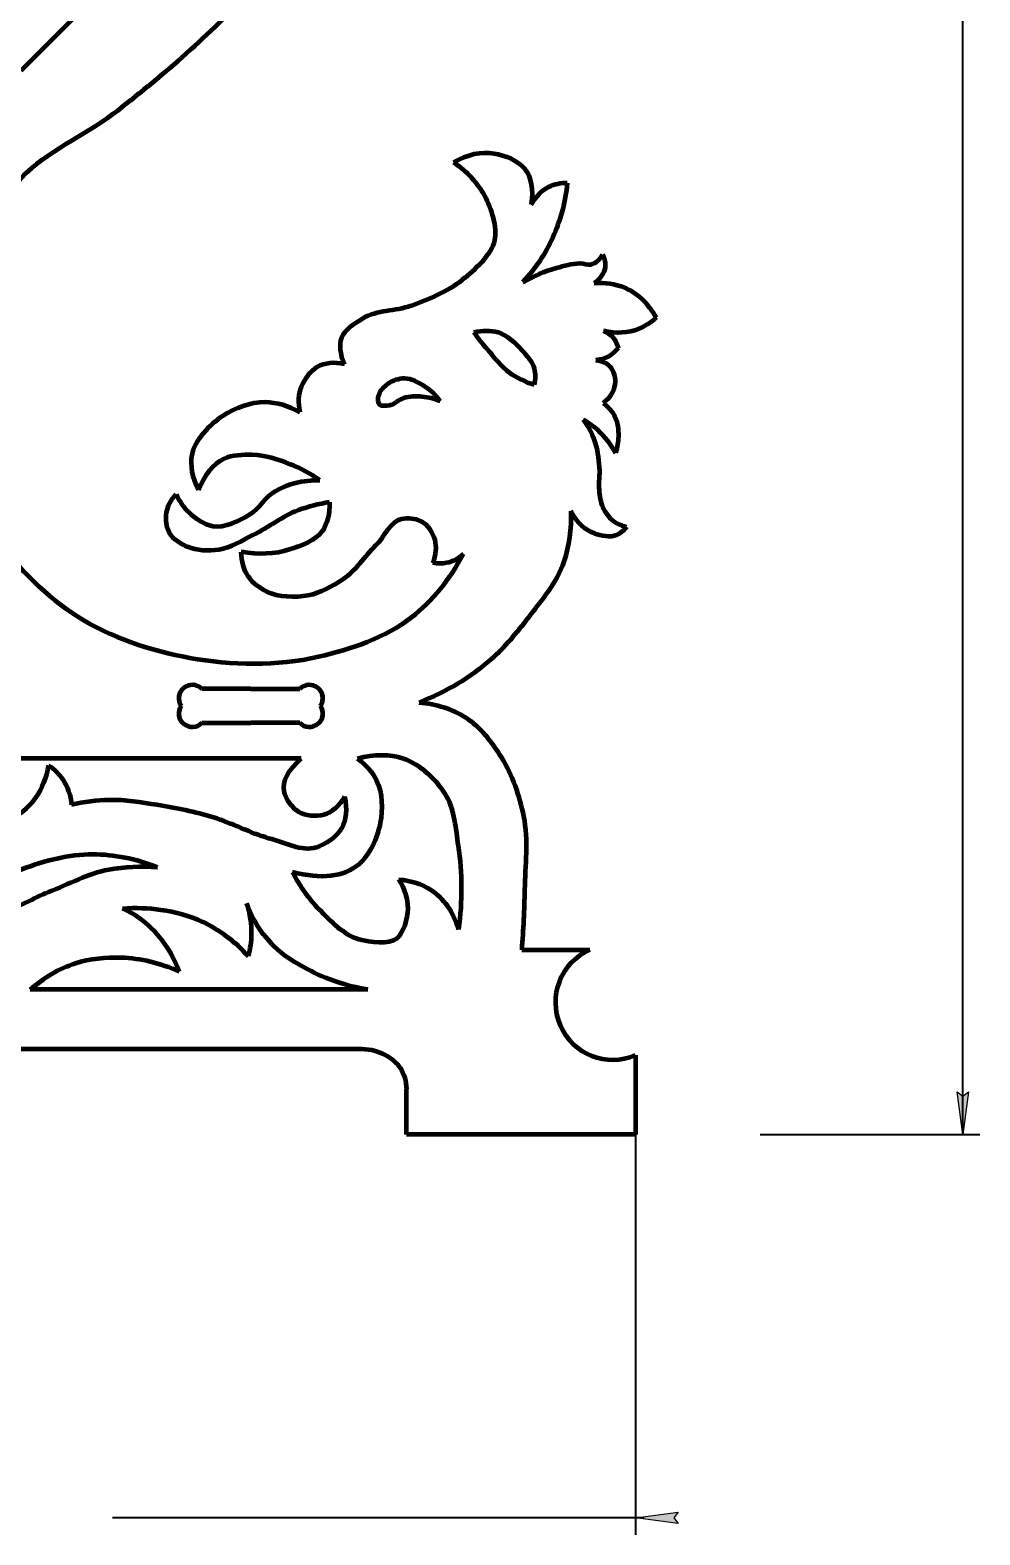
# Model space of a CAD drawing. Header units: millimetres. Extents: x -133 to 552, y -80 to 418.
# Drawn here: x 440.1 to 551.7, y -79.7 to 97.1 of the extents above; entities that cross this region are included whole.
import ezdxf

# ---------------------------------------------------------------- set-up
doc = ezdxf.new("R2010")
doc.units = ezdxf.units.MM
doc.linetypes.add('K5LT32769', pattern=[0])
doc.linetypes.add('K5LT_THIN', pattern=[0])
doc.styles.add('KDIMTEXTSTYLE', font='GOST_AU.SHX', dxfattribs={"width": 0.96, "oblique": 15, "height": 5})
doc.dimstyles.new('KDIMSTYLE (1.00)', dxfattribs={"dimtxt": 5, "dimasz": 1, "dimexe": 2, "dimexo": 0, "dimgap": 1, "dimtad": 1, "dimtxsty": 'KDIMTEXTSTYLE', "dimsah": 1, "dimcen": 0, "dimdle": 1, "dimadec": 0, "dimazin": 0, "dimtfac": 0.667, "dimtmove": 0, "dimatfit": 3, "dimfxl": 1, "dimtvp": 1, "dimtolj": 1, "dimtzin": 0, "dimarcsym": 0})

# ---------------------------------------------------------------- blocks, each defined once
blk = doc.blocks.new('KDIMARROW_01')
blk.add_hatch(color=0).paths.add_polyline_path([(0, 0), (-5, 0.66), (-4.5, 0), (-5, -0.66)])
at = {"color": 0, "linetype": 'K5LT_THIN', "lineweight": 18}
for p, q in [((-4.5, 0), (-5, 0.66)), ((-5, 0.66), (0, 0)), ((0, 0), (-5, -0.66)), ((-5, -0.66), (-4.5, 0)), ((0, 0), (-1, 0))]:
    blk.add_line(p, q, dxfattribs=at)

msp = doc.modelspace()

# ---------------------------------------------------------------- linework, layer by layer
at = {"color": 30, "linetype": 'K5LT32769', "lineweight": 60, "true_color": 0xff8000}
for p, q in [((439.031, 92.37), (445.631, 98.97)), ((466.016, 19.72), (460.261, 19.72)), ((466.016, 19.72), (471.771, 19.72)), ((460.261, 15.72), (466.016, 15.72)), ((471.771, 15.72), (466.016, 15.72)), ((471.953, 11.547), (420.329, 11.547)), ((497.846, -10.952), (505.846, -10.952)), ((479.748, -15.617), (440.097, -15.617)), ((389.752, -22.586), (479.086, -22.586)), ((511.223, -23.294), (511.223, -32.628)), ((484.297, -32.628), (484.297, -27.294)), ((511.223, -32.628), (484.297, -32.628))]:
    msp.add_line(p, q, dxfattribs=at)
for centre, radius, start, end in [((459.139, 18.598), 1.588, 45, 213.5549), ((472.894, 18.598), 1.588, 326.4451, 135), ((459.139, 16.843), 1.588, 146.4451, 315), ((472.894, 16.843), 1.588, 225, 33.5549), ((508.534, -17.123), 6.731, 113.54165, 293.54165)]:
    msp.add_arc(centre, radius, start, end, dxfattribs=at)
for points, knots in [([(452.908, 316.966), (451.611, 313.86), (450.64, 310.69), (449.993, 307.454), (449.34, 304.189), (449.119, 300.798), (449.028, 297.462), (448.926, 293.719), (448.935, 289.876), (449.593, 286.212), (450.287, 282.349), (451.834, 278.601), (453.24, 274.91), (455.515, 268.94), (458.372, 263.129), (461.562, 257.598), (464.785, 252.011), (469.116, 247.072), (472.504, 241.57), (476.245, 235.497), (479.738, 229.215), (482.779, 222.768), (486.286, 215.335), (489.608, 207.663), (491.769, 199.754), (493.509, 193.384), (494.935, 186.761), (495.365, 180.182), (495.745, 174.358), (495.281, 168.413), (494.697, 162.582), (494.17, 157.313), (493.519, 151.983), (492.231, 146.862), (490.842, 141.34), (488.868, 135.864), (486.436, 130.711), (484.433, 126.465), (481.992, 122.368), (479.409, 118.443), (475.356, 112.285), (470.573, 106.505), (465.477, 101.183), (460.661, 96.154), (455.353, 91.496), (449.819, 87.251), (446.347, 84.587), (441.956, 82.867), (439.031, 79.73), (436.207, 76.701), (433.802, 72.763), (432.435, 68.88), (430.691, 63.929), (430.618, 57.986), (431.263, 52.729), (431.91, 47.464), (433.418, 41.696), (436.318, 37.318), (438.642, 33.811), (442.063, 30.546), (445.627, 28.256), (449.484, 25.777), (454.282, 24.21), (458.819, 23.386), (463.712, 22.497), (469.154, 22.384), (473.984, 23.509), (477.758, 24.388), (481.882, 25.758), (484.895, 28.133), (487.349, 30.066), (489.389, 32.552), (491.017, 35.591)], [0, 0, 0, 0, 1, 1, 1, 2, 2, 2, 3, 3, 3, 4, 4, 4, 5, 5, 5, 6, 6, 6, 7, 7, 7, 8, 8, 8, 9, 9, 9, 10, 10, 10, 11, 11, 11, 12, 12, 12, 13, 13, 13, 14, 14, 14, 15, 15, 15, 16, 16, 16, 17, 17, 17, 18, 18, 18, 19, 19, 19, 20, 20, 20, 21, 21, 21, 22, 22, 22, 23, 23, 23, 24, 24, 24, 24]), ([(489.822, 81.602), (491.444, 80.504), (492.658, 79.191), (493.464, 77.663), (494.27, 76.132), (494.979, 74), (494.653, 72.423), (494.289, 70.664), (492.37, 69.023), (490.862, 67.778), (489.165, 66.377), (486.939, 65.509), (484.842, 64.731), (483.027, 64.057), (480.802, 64.249), (479.194, 63.244), (478.259, 62.661), (477.002, 61.926), (476.667, 60.978), (476.36, 60.11), (476.477, 59.081), (477.019, 57.891)], [0, 0, 0, 0, 1, 1, 1, 2, 2, 2, 3, 3, 3, 4, 4, 4, 5, 5, 5, 6, 6, 6, 7, 7, 7, 7]), ([(489.822, 81.602), (491.494, 82.543), (493.092, 82.89), (494.616, 82.642), (495.854, 82.441), (497.45, 81.796), (498.183, 80.859), (498.975, 79.846), (499.235, 78.434), (498.963, 76.622)], [0, 0, 0, 0, 1, 1, 1, 2, 2, 2, 3, 3, 3, 3]), ([(503.2, 79.187), (502.969, 76.89), (502.399, 74.748), (501.49, 72.758), (500.63, 70.874), (499.465, 69.127), (497.997, 67.518)], [0, 0, 0, 0, 1, 1, 1, 2, 2, 2, 2]), ([(498.963, 76.622), (499.512, 77.619), (500.218, 78.325), (501.082, 78.741), (501.705, 79.041), (502.412, 79.19), (503.2, 79.187)], [0, 0, 0, 0, 1, 1, 1, 2, 2, 2, 2]), ([(497.997, 67.518), (499.258, 68.242), (500.571, 68.798), (501.935, 69.185), (502.825, 69.437), (503.75, 69.728), (504.671, 69.727), (505.116, 69.726), (505.612, 69.495), (506.012, 69.598), (506.54, 69.733), (506.988, 70.12), (507.354, 70.759)], [0, 0, 0, 0, 1, 1, 1, 2, 2, 2, 3, 3, 3, 4, 4, 4, 4]), ([(507.354, 70.759), (507.615, 70.206), (507.709, 69.69), (507.638, 69.211), (507.538, 68.535), (507.108, 67.933), (506.348, 67.404)], [0, 0, 0, 0, 1, 1, 1, 2, 2, 2, 2]), ([(506.348, 67.404), (507.653, 67.495), (508.832, 67.323), (509.883, 66.888), (511.404, 66.259), (512.66, 65.081), (513.651, 63.352)], [0, 0, 0, 0, 1, 1, 1, 2, 2, 2, 2]), ([(513.651, 63.352), (513.008, 62.755), (512.315, 62.308), (511.574, 62.011), (510.34, 61.516), (508.971, 61.437), (507.466, 61.774)], [0, 0, 0, 0, 1, 1, 1, 2, 2, 2, 2]), ([(492.216, 61.62), (493.24, 61.869), (494.181, 61.869), (495.041, 61.62), (496.108, 61.31), (497.093, 60.393), (497.865, 59.539), (498.443, 58.898), (499.112, 58.161), (499.314, 57.346), (499.46, 56.758), (499.46, 56.126), (499.314, 55.451)], [0, 0, 0, 0, 1, 1, 1, 2, 2, 2, 3, 3, 3, 4, 4, 4, 4]), ([(492.216, 61.62), (492.713, 60.942), (493.233, 60.286), (493.777, 59.65), (494.602, 58.686), (495.397, 57.628), (496.416, 56.9), (497.282, 56.281), (498.248, 55.798), (499.314, 55.451)], [0, 0, 0, 0, 1, 1, 1, 2, 2, 2, 3, 3, 3, 3]), ([(507.466, 61.774), (507.992, 61.565), (508.401, 61.264), (508.692, 60.871), (508.924, 60.557), (509.082, 60.184), (509.165, 59.753)], [0, 0, 0, 0, 1, 1, 1, 2, 2, 2, 2]), ([(509.165, 59.753), (508.896, 59.4), (508.587, 59.113), (508.24, 58.892), (507.757, 58.585), (507.197, 58.405), (506.563, 58.355)], [0, 0, 0, 0, 1, 1, 1, 2, 2, 2, 2]), ([(506.563, 58.355), (507.305, 58.259), (507.864, 58.001), (508.24, 57.58), (508.623, 57.153), (508.825, 56.371), (508.821, 55.796), (508.814, 54.919), (508.349, 54.087), (507.423, 53.301)], [0, 0, 0, 0, 1, 1, 1, 2, 2, 2, 3, 3, 3, 3]), ([(477.019, 57.891), (475.765, 58.14), (474.708, 58.024), (473.848, 57.545), (473.036, 57.092), (472.287, 56.105), (471.94, 55.216), (471.597, 54.336), (471.536, 53.346), (471.758, 52.245)], [0, 0, 0, 0, 1, 1, 1, 2, 2, 2, 3, 3, 3, 3]), ([(488.277, 53.518), (487.756, 54.232), (487.149, 54.814), (486.457, 55.265), (485.752, 55.723), (484.882, 56.237), (484.078, 56.231), (483.441, 56.226), (482.668, 55.982), (482.146, 55.599), (481.676, 55.255), (481.125, 54.711), (481.031, 54.15), (480.977, 53.829), (480.96, 53.305), (481.143, 53.11), (481.35, 52.888), (481.953, 52.978), (482.332, 53.035), (482.918, 53.124), (483.39, 53.716), (483.967, 53.89), (484.653, 54.097), (485.438, 54.102), (486.159, 54.039), (486.875, 53.976), (487.581, 53.803), (488.277, 53.518)], [0, 0, 0, 0, 1, 1, 1, 2, 2, 2, 3, 3, 3, 4, 4, 4, 5, 5, 5, 6, 6, 6, 7, 7, 7, 8, 8, 8, 9, 9, 9, 9]), ([(459.887, 43.058), (459.152, 44.564), (458.894, 45.951), (459.113, 47.221), (459.414, 48.97), (461.183, 50.757), (462.726, 51.798), (464.115, 52.735), (466.043, 53.463), (467.715, 53.432), (469.057, 53.407), (470.404, 53.012), (471.758, 52.245)], [0, 0, 0, 0, 1, 1, 1, 2, 2, 2, 3, 3, 3, 4, 4, 4, 4]), ([(507.423, 53.301), (508.066, 52.85), (508.5, 52.316), (508.8, 51.71), (509.136, 51.03), (509.223, 50.161), (509.208, 49.387), (509.196, 48.749), (509.081, 48.111), (508.864, 47.473)], [0, 0, 0, 0, 1, 1, 1, 2, 2, 2, 3, 3, 3, 3]), ([(505.079, 51.387), (505.697, 51.024), (506.263, 50.608), (506.778, 50.14), (507.606, 49.387), (508.301, 48.498), (508.864, 47.473)], [0, 0, 0, 0, 1, 1, 1, 2, 2, 2, 2]), ([(505.079, 51.387), (505.63, 50.62), (506.06, 49.812), (506.369, 48.961), (506.736, 47.954), (506.879, 46.838), (506.963, 45.761), (507.032, 44.873), (506.833, 43.96), (506.937, 43.077), (507.017, 42.4), (507.097, 41.679), (507.376, 41.064), (507.59, 40.593), (507.886, 40.103), (508.253, 39.748), (508.752, 39.267), (509.388, 38.94), (510.163, 38.768)], [0, 0, 0, 0, 1, 1, 1, 2, 2, 2, 3, 3, 3, 4, 4, 4, 5, 5, 5, 6, 6, 6, 6]), ([(474.115, 44.245), (473.022, 45.006), (471.875, 45.625), (470.674, 46.103), (469.253, 46.668), (467.698, 47.171), (466.184, 47.204), (465.092, 47.228), (463.816, 47.2), (462.88, 46.757), (461.545, 46.124), (460.547, 44.891), (459.887, 43.058)], [0, 0, 0, 0, 1, 1, 1, 2, 2, 2, 3, 3, 3, 4, 4, 4, 4]), ([(457.229, 42.597), (457.606, 41.784), (458.09, 41.089), (458.683, 40.512), (459.452, 39.763), (460.546, 39.043), (461.539, 38.86), (462.922, 38.605), (464.643, 39.468), (465.926, 40.237), (467.05, 40.91), (467.762, 42.315), (468.885, 42.972), (470.385, 43.85), (472.128, 44.275), (474.115, 44.245)], [0, 0, 0, 0, 1, 1, 1, 2, 2, 2, 3, 3, 3, 4, 4, 4, 5, 5, 5, 5]), ([(475.273, 41.647), (474.011, 41.45), (472.793, 41.14), (471.619, 40.718), (469.721, 40.035), (468.105, 38.658), (466.272, 37.786), (464.956, 37.161), (463.648, 36.262), (462.246, 36.073), (461.07, 35.914), (459.669, 35.929), (458.592, 36.403), (457.809, 36.748), (456.872, 37.298), (456.466, 38.013), (456.091, 38.673), (455.982, 39.68), (456.115, 40.449), (456.245, 41.206), (456.617, 41.922), (457.229, 42.597)], [0, 0, 0, 0, 1, 1, 1, 2, 2, 2, 3, 3, 3, 4, 4, 4, 5, 5, 5, 6, 6, 6, 7, 7, 7, 7]), ([(475.273, 41.647), (475.31, 40.261), (475.021, 39.126), (474.406, 38.24), (473.636, 37.133), (471.927, 36.525), (470.566, 36.093), (468.813, 35.537), (466.925, 35.453), (464.903, 35.84)], [0, 0, 0, 0, 1, 1, 1, 2, 2, 2, 3, 3, 3, 3]), ([(487.414, 34.52), (487.809, 35.511), (487.892, 36.415), (487.663, 37.232), (487.436, 38.043), (486.786, 39.018), (486.058, 39.408), (485.428, 39.745), (484.428, 39.804), (483.733, 39.666), (482.435, 39.409), (481.687, 37.596), (480.671, 36.554), (479.391, 35.241), (478.342, 33.61), (476.854, 32.594), (475.632, 31.759), (474.182, 30.963), (472.751, 30.703), (471.197, 30.42), (469.262, 30.449), (467.864, 31.167), (467.077, 31.571), (466.216, 32.187), (465.723, 32.915), (465.182, 33.715), (464.909, 34.69), (464.903, 35.84)], [0, 0, 0, 0, 1, 1, 1, 2, 2, 2, 3, 3, 3, 4, 4, 4, 5, 5, 5, 6, 6, 6, 7, 7, 7, 8, 8, 8, 9, 9, 9, 9]), ([(503.608, 40.6), (503.686, 38.504), (503.419, 36.534), (502.808, 34.69), (501.997, 32.24), (500.157, 30.093), (498.55, 28.007), (497.247, 26.315), (495.859, 24.613), (494.271, 23.211), (491.829, 21.056), (489.005, 19.364), (485.798, 18.136)], [0, 0, 0, 0, 1, 1, 1, 2, 2, 2, 3, 3, 3, 4, 4, 4, 4]), ([(510.163, 38.768), (509.82, 38.307), (509.433, 37.98), (509.002, 37.787), (508.268, 37.459), (507.189, 37.695), (506.421, 37.968), (505.278, 38.374), (504.34, 39.251), (503.608, 40.6)], [0, 0, 0, 0, 1, 1, 1, 2, 2, 2, 3, 3, 3, 3]), ([(491.017, 35.591), (490.403, 35.025), (489.737, 34.668), (489.019, 34.52), (488.51, 34.416), (487.975, 34.416), (487.414, 34.52)], [0, 0, 0, 0, 1, 1, 1, 2, 2, 2, 2]), ([(485.798, 18.136), (487.86, 17.948), (489.667, 17.367), (491.219, 16.392), (492.951, 15.303), (494.356, 13.421), (495.461, 11.654), (496.744, 9.604), (497.579, 7.123), (498.062, 4.748), (498.629, 1.968), (498.244, -1.013), (498.186, -3.892), (498.139, -6.246), (498.026, -8.6), (497.846, -10.952)], [0, 0, 0, 0, 1, 1, 1, 2, 2, 2, 3, 3, 3, 4, 4, 4, 5, 5, 5, 5]), ([(442.254, 10.737), (441.989, 9.28), (441.481, 8.004), (440.73, 6.909), (439.727, 5.447), (437.984, 4.404), (436.419, 3.491), (434.547, 2.398), (432.148, 2.247), (430.251, 1.187), (428.651, 0.292), (427.165, -0.81), (425.791, -2.121)], [0, 0, 0, 0, 1, 1, 1, 2, 2, 2, 3, 3, 3, 4, 4, 4, 4]), ([(442.254, 10.737), (442.939, 10.26), (443.497, 9.703), (443.926, 9.065), (444.498, 8.214), (444.843, 7.221), (444.959, 6.084)], [0, 0, 0, 0, 1, 1, 1, 2, 2, 2, 2]), ([(477.032, 7.083), (476.356, 5.915), (475.541, 5.193), (474.585, 4.915), (473.719, 4.664), (472.418, 4.795), (471.643, 5.256), (470.87, 5.715), (470.095, 6.838), (469.94, 7.671), (469.711, 8.902), (470.381, 10.194), (471.953, 11.547)], [0, 0, 0, 0, 1, 1, 1, 2, 2, 2, 3, 3, 3, 4, 4, 4, 4]), ([(478.549, 11.547), (479.564, 10.793), (480.313, 9.928), (480.797, 8.951), (481.501, 7.529), (481.515, 5.547), (481.225, 3.974), (480.907, 2.248), (479.949, 0.148), (478.71, -0.895), (476.931, -2.393), (474.327, -2.696), (470.897, -1.805)], [0, 0, 0, 0, 1, 1, 1, 2, 2, 2, 3, 3, 3, 4, 4, 4, 4]), ([(478.549, 11.547), (480.551, 12.078), (482.353, 12.078), (483.954, 11.547), (485.937, 10.889), (487.919, 8.972), (488.984, 7.131), (489.939, 5.483), (490.083, 3.264), (490.376, 1.299), (490.856, -1.928), (490.873, -5.21), (490.429, -8.548)], [0, 0, 0, 0, 1, 1, 1, 2, 2, 2, 3, 3, 3, 4, 4, 4, 4]), ([(477.032, 7.083), (477.356, 5.576), (477.234, 4.322), (476.665, 3.32), (476.104, 2.331), (474.762, 1.443), (473.677, 1.09), (472.038, 0.556), (469.952, 1.667), (468.148, 2.16), (465.918, 2.77), (463.855, 3.955), (461.637, 4.613), (459.468, 5.256), (457.23, 5.735), (454.993, 6.084), (453.135, 6.375), (451.243, 6.716), (449.374, 6.664), (447.9, 6.623), (446.429, 6.43), (444.959, 6.084)], [0, 0, 0, 0, 1, 1, 1, 2, 2, 2, 3, 3, 3, 4, 4, 4, 5, 5, 5, 6, 6, 6, 7, 7, 7, 7]), ([(455.036, -1.253), (452.504, -0.254), (449.975, 0.252), (447.449, 0.264), (444.659, 0.278), (441.711, -0.494), (439.088, -1.501), (436.278, -2.58), (433.656, -4.138), (431.222, -6.177)], [0, 0, 0, 0, 1, 1, 1, 2, 2, 2, 3, 3, 3, 3]), ([(455.036, -1.253), (453.086, -1.102), (451.187, -1.195), (449.338, -1.532), (446.886, -1.98), (444.595, -3.247), (442.246, -4.164), (440.431, -4.874), (438.706, -6.037), (436.827, -6.363), (435.025, -6.676), (433.157, -6.614), (431.222, -6.177)], [0, 0, 0, 0, 1, 1, 1, 2, 2, 2, 3, 3, 3, 4, 4, 4, 4]), ([(470.897, -1.805), (471.761, -3.453), (472.814, -4.916), (474.054, -6.193), (475.388, -7.566), (476.941, -9.192), (478.71, -9.671), (480.078, -10.042), (482.243, -10.351), (483.205, -9.564), (483.998, -8.916), (484.466, -7.256), (484.489, -6.086), (484.512, -4.954), (484.155, -3.812), (483.419, -2.661)], [0, 0, 0, 0, 1, 1, 1, 2, 2, 2, 3, 3, 3, 4, 4, 4, 5, 5, 5, 5]), ([(483.419, -2.661), (484.87, -2.799), (486.119, -3.209), (487.165, -3.892), (488.674, -4.877), (489.762, -6.429), (490.429, -8.548)], [0, 0, 0, 0, 1, 1, 1, 2, 2, 2, 2]), ([(450.948, -6.078), (452.474, -5.956), (453.973, -6.006), (455.445, -6.226), (457.115, -6.477), (458.835, -6.928), (460.35, -7.639), (462.342, -8.573), (464.125, -9.924), (465.701, -11.689)], [0, 0, 0, 0, 1, 1, 1, 2, 2, 2, 3, 3, 3, 3]), ([(457.6, -13.473), (457.172, -12.315), (456.615, -11.25), (455.928, -10.277), (455.187, -9.228), (454.275, -8.23), (453.252, -7.453), (452.547, -6.916), (451.779, -6.458), (450.948, -6.078)], [0, 0, 0, 0, 1, 1, 1, 2, 2, 2, 3, 3, 3, 3]), ([(479.748, -15.617), (477.224, -15.195), (474.883, -14.406), (472.724, -13.25), (471.308, -12.491), (469.839, -11.62), (468.711, -10.5), (467.332, -9.131), (466.267, -7.459), (465.515, -5.483)], [0, 0, 0, 0, 1, 1, 1, 2, 2, 2, 3, 3, 3, 3]), ([(465.515, -5.483), (465.914, -6.696), (466.099, -7.91), (466.073, -9.125), (466.054, -9.979), (465.93, -10.834), (465.701, -11.689)], [0, 0, 0, 0, 1, 1, 1, 2, 2, 2, 2]), ([(440.097, -15.617), (441.727, -14.164), (443.499, -13.127), (445.411, -12.507), (447.098, -11.96), (449.019, -11.778), (450.799, -11.838), (453.093, -11.914), (455.36, -12.459), (457.6, -13.473)], [0, 0, 0, 0, 1, 1, 1, 2, 2, 2, 3, 3, 3, 3]), ([(479.086, -22.586), (480.104, -22.604), (481.013, -22.832), (481.81, -23.271), (482.484, -23.642), (483.181, -24.197), (483.594, -24.832), (484.04, -25.519), (484.275, -26.339), (484.297, -27.294)], [0, 0, 0, 0, 1, 1, 1, 2, 2, 2, 3, 3, 3, 3])]:
    msp.add_open_spline(points, degree=3, knots=knots, dxfattribs=at)

# ---------------------------------------------------------------- dimensions: what is measured, and where the dimension line sits
at = {"color": 7}
msp.add_linear_dim(base=(549.688, 417.619), p1=(525.87, -32.628), p2=(525.87, 417.619), angle=90, location=(549.688, 192.496), dimstyle='KDIMSTYLE (1.00)', override={"dimexo": 0, "dimpost": '\\H5.0;\\W0.965;\\Q15;<>', "dimblk1": 'KDIMARROW_01', "dimblk2": 'KDIMARROW_01', "dimse1": 0, "dimse2": 0, "dimclrt": 7, "dimtolj": 1}, dxfattribs=at).render()
msp.add_linear_dim(base=(268.282, -77.679), p1=(511.223, -32.628), p2=(268.282, -32.628), location=(389.752, -77.679), dimstyle='KDIMSTYLE (1.00)', override={"dimexo": 0, "dimpost": '\\H5.0;\\W0.965;\\Q15;<>', "dimblk1": 'KDIMARROW_01', "dimblk2": 'KDIMARROW_01', "dimse1": 0, "dimse2": 0, "dimclrt": 7, "dimtolj": 1}, dxfattribs=at).render()

doc.saveas('drawing.dxf')
